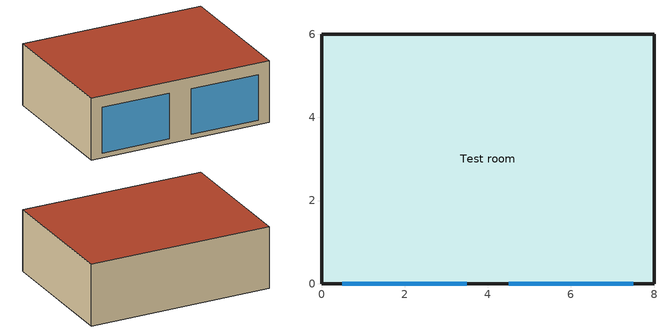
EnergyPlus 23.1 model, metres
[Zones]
Test room
 floor ground (Floor): 0,0 0,6 8,6 8,0 z0
 wall outside (Exterior wall): 8,0 8,6 0,6 0,0 8,0 z0:2.7
 window (Window): 4.5,0 7.5,0 / 0.5,0 3.5,0 z0.2:2.2
 roof outside (Roof): 0,0 8,0 8,6 0,6 z2.7
[Building]
HAMT test 1: Loads convergence tolerance value=0.04; Maximum number of warmup days=25; Minimum number of warmup days=6; North axis=0; Solar distribution=MinimalShadowing; Temperature convergence tolerance value=0.4
[Site:GroundTemperature:BuildingSurface]
18, 18, 18, 18, 18, 18, 18, 18, 18, 18, 18, 18
[SizingPeriod:DesignDay] Barometric pressure=99063; Day of month=21; Daylight saving time indicator=No; Humidity condition type=WetBulb; Rain indicator=No; Snow indicator=No; Solar model indicator=ASHRAEClearSky
Name | Daily dry bulb temperature range | Day type | Maximum dry bulb temperature | Month | Sky clearness | Wetbulb or dewpoint at maximum dry bulb | Wind direction | Wind speed
CHICAGO_IL_USA Annual Cooling 1% Design Conditions DB/MCWB | 10.7 | SummerDesignDay | 31.5 | 7 | 1 | 23 | 230 | 5.3
CHICAGO_IL_USA Annual Heating 99% Design Conditions DB | 0 | WinterDesignDay | -17.3 | 1 | 0 | -17.3 | 270 | 4.9
[Construction]
Exterior wall: Spruce, Concrete, Cellulose ins, Spruce
Floor: Glass Fibre ins, Spruce
Roof: Plywood, Cellulose ins, Spruce
Window: Glass, Air, Glass
[Material] Roughness=Rough; Solar absorptance=0.7; Thermal absorptance=0.9; Visible absorptance=0.7
Name | Conductivity | Density | Specific heat | Thickness
Cellulose ins | 0.04 | 55 | 1880 | 0.066
Concrete | 1.6 | 2300 | 850 | 0.1
Glass Fibre ins | 0.04 | 80 | 840 | 1.003
Plywood | 0.14 | 530 | 1880 | 0.025
Spruce | 0.09 | 455 | 1500 | 0.012
[WindowMaterial:Gas]
Air: Gas type=Air; Thickness=0.013
[WindowMaterial:Glazing]
Glass: Back side infrared hemispherical emissivity=0.84; Back side solar reflectance at normal incidence=0.07846; Back side visible reflectance at normal incidence=0.082; Conductivity=1.06; Front side infrared hemispherical emissivity=0.84; Front side solar reflectance at normal incidence=0.07846; Front side visible reflectance at normal incidence=0.082; Infrared transmittance at normal incidence=0; Optical data type=SpectralAverage; Solar transmittance at normal incidence=0.86156; Thickness=0.003175; Visible transmittance at normal incidence=0.91325
[HVACTemplate:Plant:Boiler]
Main Boiler: Boiler type=HotWaterBoiler; Capacity=Autosize; Efficiency=0.8; Fuel type=NaturalGas; Priority=1
[HVACTemplate:Plant:ChilledWaterLoop]
Chilled Water Loop: Chilled water design setpoint=7.22; Chilled water pump configuration=ConstantPrimaryNoSecondary; Chilled water reset outdoor dry bulb high=26.7; Chilled water reset outdoor dry bulb low=15.6; Chilled water setpoint at outdoor dry bulb high=6.7; Chilled water setpoint at outdoor dry bulb low=12.2; Chilled water setpoint reset type=OutdoorAirTemperatureReset; Chiller plant operation scheme type=Default; Condenser plant operation scheme type=Default; Condenser water design setpoint=29.4; Condenser water pump rated head=179352; Primary chilled water pump rated head=179352; Pump control type=Intermittent; Secondary chilled water pump rated head=179352
[HVACTemplate:Plant:Chiller]
Main Chiller: Capacity=Autosize; Chiller type=ElectricReciprocatingChiller; Condenser type=WaterCooled; Nominal cop=3.2; Priority=1
[HVACTemplate:Plant:HotWaterLoop]
Hot Water Loop: Hot water design setpoint=82; Hot water plant operation scheme type=Default; Hot water pump configuration=ConstantFlow; Hot water pump rated head=179352; Hot water reset outdoor dry bulb high=10; Hot water reset outdoor dry bulb low=-6.7; Hot water setpoint at outdoor dry bulb high=65.6; Hot water setpoint at outdoor dry bulb low=82.2; Hot water setpoint reset type=OutdoorAirTemperatureReset; Pump control type=Intermittent
[HVACTemplate:Plant:Tower]
Main Tower: Free convection capacity=Autosize; High speed fan power=Autosize; High speed nominal capacity=Autosize; Low speed fan power=Autosize; Low speed nominal capacity=Autosize; Priority=1; Tower type=SingleSpeed
[HVACTemplate:Thermostat]
All Zones: Cooling setpoint schedule=Clg-SetP-Sch; Heating setpoint schedule=Htg-SetP-Sch
[HVACTemplate:Zone:FanCoil]
Test room: Cooling coil design setpoint=14; Cooling coil type=ChilledWater; Heating coil design setpoint=50; Heating coil type=HotWater; Outdoor air flow rate per person=0; Outdoor air flow rate per zone=0; Outdoor air flow rate per zone floor area=0.00944; Outdoor air method=Flow/Zone; Supply air maximum flow rate=Autosize; Supply fan delta pressure=75; Supply fan motor efficiency=0.9; Supply fan motor in air stream fraction=1; Supply fan total efficiency=0.7; System availability schedule=FanAvailSched; Template thermostat=All Zones
[OtherEquipment] Design level calculation method=EquipmentLevel; Fraction lost=0; Fraction radiant=0; Fuel type=None; Zone or zonelist or space or spacelist=Test room
Name | Design level | Fraction latent | Schedule
Other | 800 | 0 | On
latent | 352.6 | 1 | Moisture on
[SurfaceProperties:VaporCoefficients] Constant external vapor transfer coefficient=Yes; Constant internal vapor transfer coefficient=Yes; External vapor coefficient value=6.25e-08; Internal vapor coefficient value=2e-08
Name | Surface
SurfaceProperties:VaporCoefficients 1 | South wall
SurfaceProperties:VaporCoefficients 2 | East wall
SurfaceProperties:VaporCoefficients 3 | North wall
SurfaceProperties:VaporCoefficients 4 | West wall
SurfaceProperties:VaporCoefficients 5 | Floor
SurfaceProperties:VaporCoefficients 6 | Roof
[Zone]
Test room: Ceiling height=2.7; Multiplier=1; Type=1; Volume=129.6
[ZoneInfiltration:DesignFlowRate]
Infiltrate: Air changes per hour=0.5; Constant term coefficient=1; Design flow rate=0; Design flow rate calculation method=AirChanges/Hour; Flow rate per exterior surface area=0; Flow rate per floor area=0; Schedule=On; Temperature term coefficient=0; Velocity squared term coefficient=0; Velocity term coefficient=0; Zone or zonelist or space or spacelist=Test room
[Schedule:Compact]
Clg-SetP-Sch; Htg-SetP-Sch: Through: 12/31, For: WeekDays CustomDay1 CustomDay2 Sunday Saturday Holiday SummerDesignDay WinterDesignDay", Until: 24:00, 20
FanAvailSched: Through: 12/31, For: WeekDays CustomDay1 CustomDay2 Sunday Saturday Holiday SummerDesignDay WinterDesignDay", Until: 24:00, 1
[Schedule:Day:Hourly]
Moisture annex 41: 0, 0, 0, 0, 0, 0, 0, 0, 0, 1, 1, 1, 1, 1, 1, 1, 1, 0, 0, 0, 0, 0, 0, 0
On: 1, 1, 1, 1, 1, 1, 1, 1, 1, 1, 1, 1, 1, 1, 1, 1, 1, 1, 1, 1, 1, 1, 1, 1
[Schedule:Week:Daily]
WeekOn: On, On, On, On, On, On, On, On, On, On, On, On
Weekon moisture: Moisture annex 41, Moisture annex 41, Moisture annex 41, Moisture annex 41, Moisture annex 41, Moisture annex 41, Moisture annex 41, Moisture annex 41, Moisture annex 41, Moisture annex 41, Moisture annex 41, Moisture annex 41
[Schedule:Year]
Moisture on: Weekon moisture, 1, 1, 12, 31
On: WeekOn, 1, 1, 12, 31
